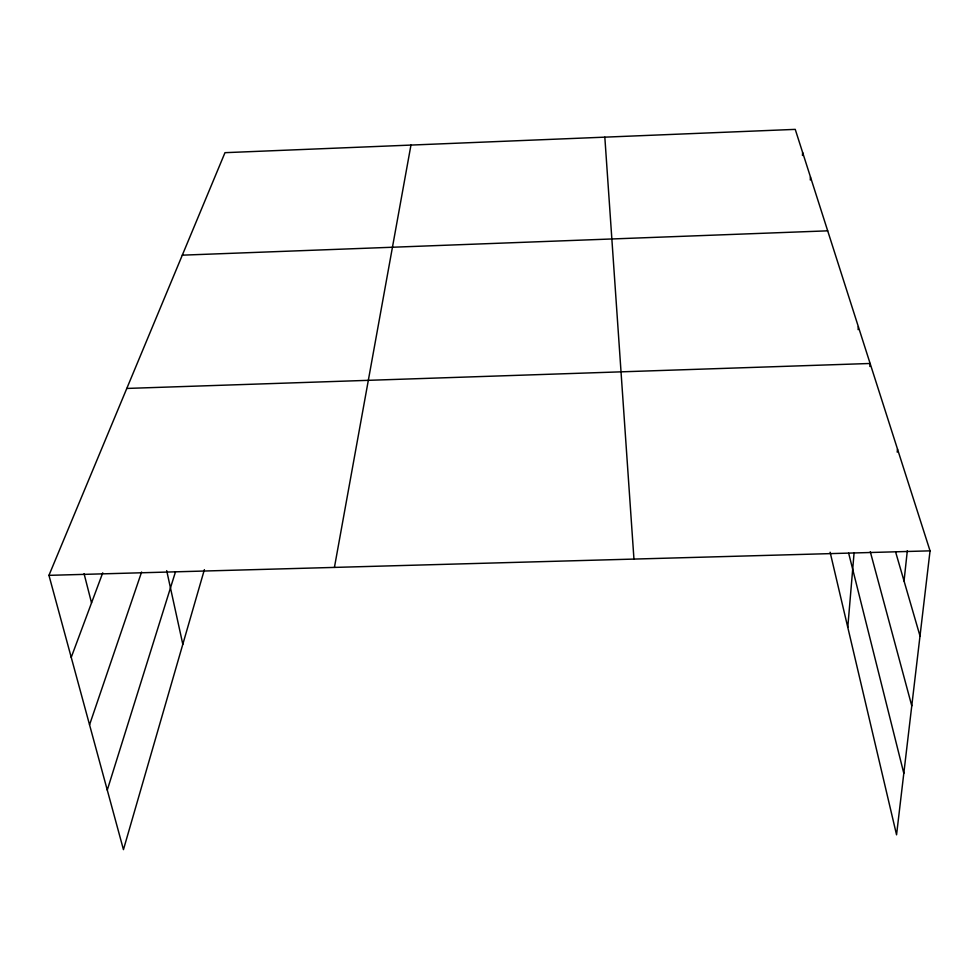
<?xml version="1.0" encoding="UTF-8"?>
<svg xmlns="http://www.w3.org/2000/svg" width="979" height="979" viewBox="0 0 979 979"><rect width="100%" height="100%" fill="white"/><g stroke="black" fill="none" stroke-linecap="round" stroke-linejoin="round"><path stroke-width="1.47" d="M802.462 155.49L802.621 152.443M810.282 179.989L810.453 176.942M858.106 329.629L858.338 326.631M847.777 627.319L854.067 552.976M869.866 366.476L870.123 363.478L126.793 388.443M897.205 452.127L897.51 449.104M904.045 581.024L907.325 550.724M204.391 569.643L123.452 849.625L48.95 575.346L224.986 152.675L795.242 129.375L930.05 550.847L896.556 834.818L830.119 552.217M334.426 567.404L410.96 145.076M107.274 790.053L175.461 571.92M89.554 724.815L141.612 572.005M71.234 657.374L102.734 572.837M182.302 255.164L827.696 230.836M48.95 575.346L930.05 550.847M895.687 552.229L920.003 635.971M870.294 551.728L911.767 705.835M84.059 573.645L91.536 602.88M848.671 553.208L903.813 773.3M166.687 570.647L182.816 644.304M604.826 137.158L633.951 559.082"/></g></svg>
